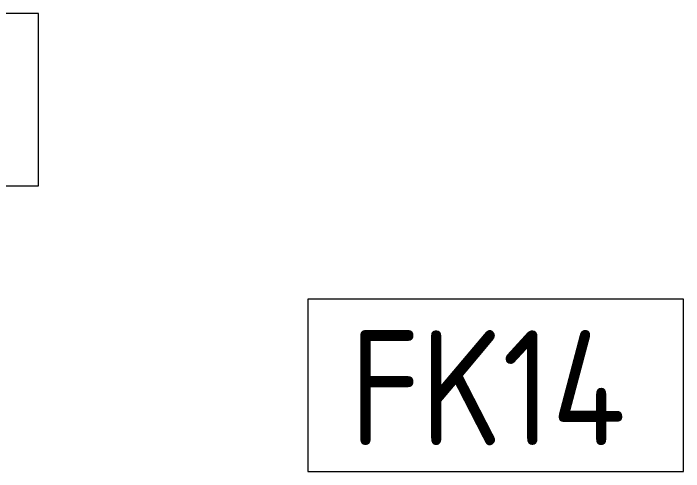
# Model space of a CAD drawing. Header units: millimetres. Extents: x 35524 to 235479, y -8553 to 29000.
# Drawn here: x 77193 to 78358, y 4341 to 5137 of the extents above; entities that cross this region are included whole.
import ezdxf

# ---------------------------------------------------------------- set-up
doc = ezdxf.new("R2010")
doc.units = ezdxf.units.MM
doc.layers.add('A-WALL-IDEN', color=7, linetype='Continuous', lineweight=9)
doc.styles.add('GOST Common_2', font='GOST_Common.ttf', dxfattribs={"width": 0.9, "height": 200})

# ---------------------------------------------------------------- blocks, each defined once
blk = doc.blocks.new('М_стена_0001 - Типоразмер_без рамки-25382661-План отделки стен 3 этажа в осях 12-23')
at = {"layer": 'A-WALL-IDEN'}
for p, q in [((3.258, 1.523), (-3.273, 1.523)), ((-3.273, 1.523), (-3.273, -1.477)), ((3.258, -1.477), (3.258, 1.523)), ((-3.273, -1.477), (3.258, -1.477))]:
    blk.add_line(p, q, dxfattribs=at)

msp = doc.modelspace()

# ---------------------------------------------------------------- block references
at = {"layer": 'A-WALL-IDEN', "xscale": 99.99999999999993, "yscale": 99.99999999999993, "zscale": 99.99999999999993}
for p in [(76910.9, 4985.1), (78031.8, 4488.3)]:
    msp.add_blockref('М_стена_0001 - Типоразмер_без рамки-25382661-План отделки стен 3 этажа в осях 12-23', p, dxfattribs=at)

# ---------------------------------------------------------------- texts
at = {"layer": 'A-WALL-IDEN', "insert": (77777.3, 4586.3), "char_height": 200, "width": 627.721, "attachment_point": 1, "style": 'GOST Common_2'}
msp.add_mtext('FK14', dxfattribs=at)

doc.saveas('drawing.dxf')
